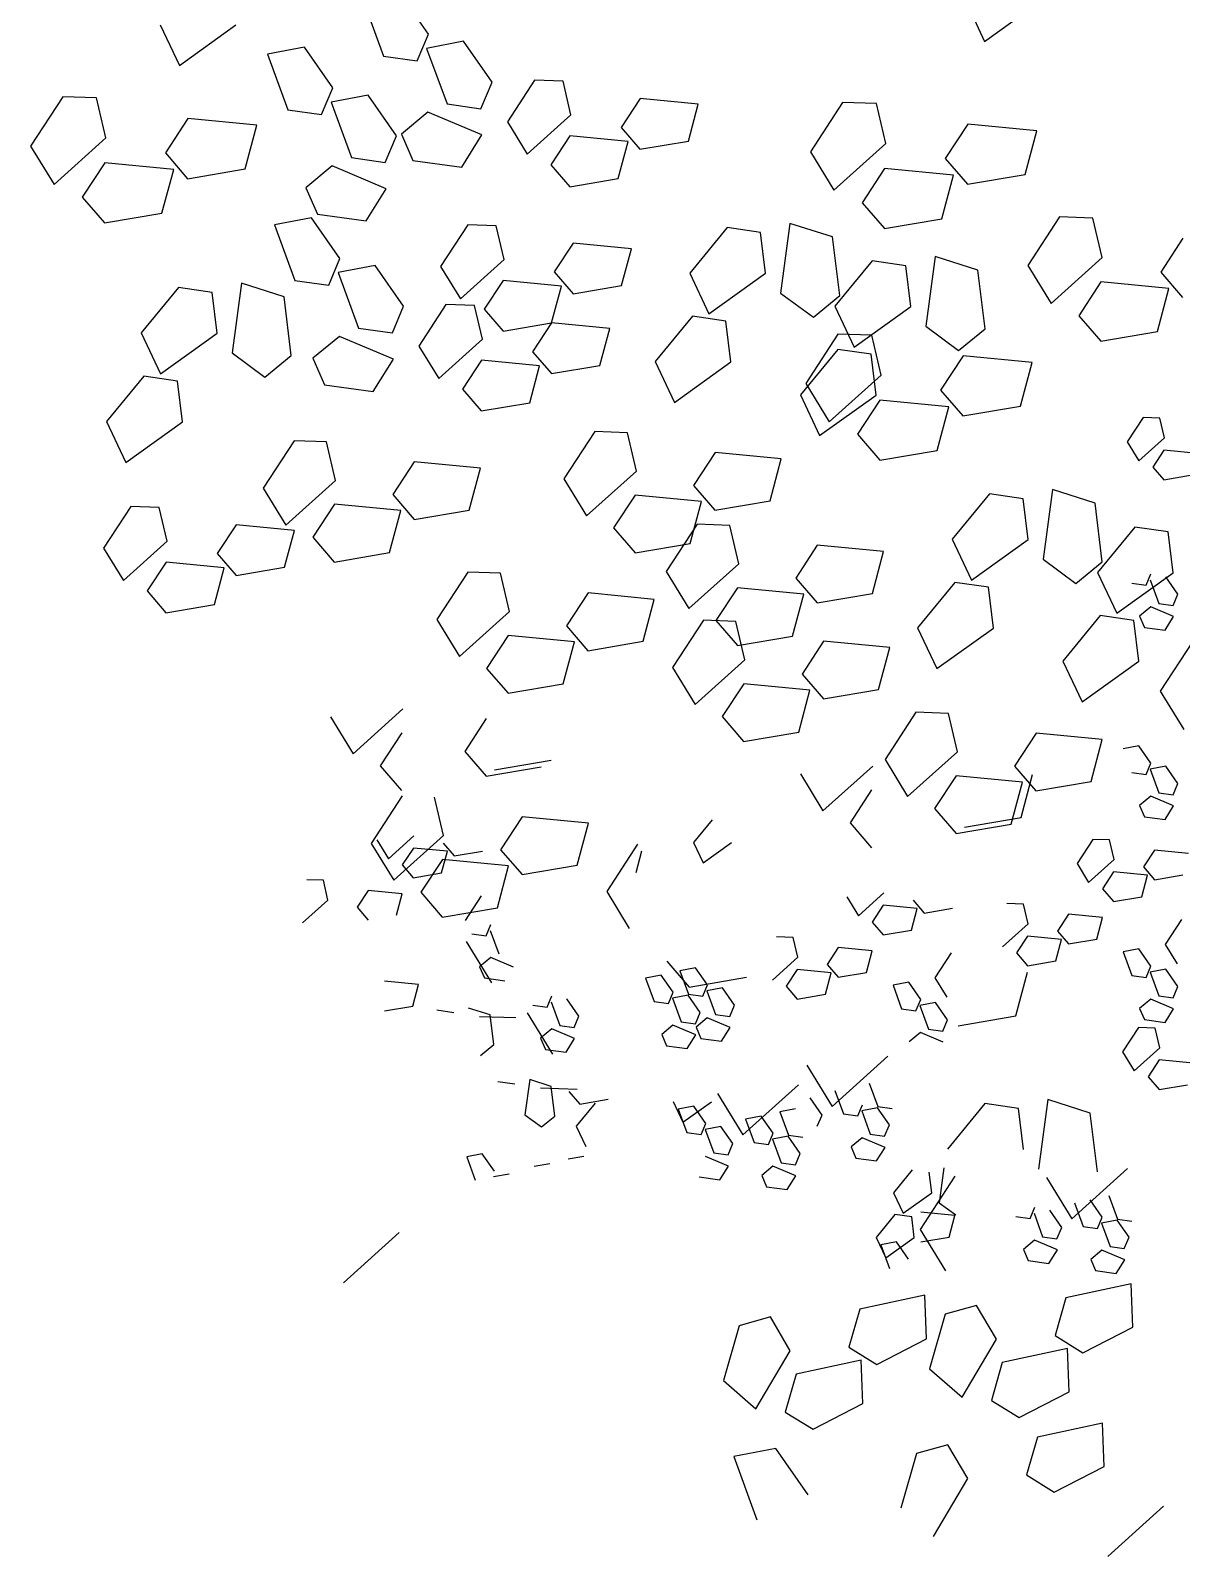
# Model space of a CAD drawing. Extents: x 1227.51 to 1229.53, y 652.79 to 654.62.
# Drawn here: x 1227.505 to 1228.194, y 652.827 to 653.74 of the extents above; entities that cross this region are included whole.
import ezdxf

# ---------------------------------------------------------------- set-up
doc = ezdxf.new("R2010")
doc.units = 0
doc.header["$LTSCALE"] = 0.05
doc.header["$MEASUREMENT"] = 0
doc.layers.get('0').update_dxf_attribs({"linetype": 'CONTINUOUS'})

msp = doc.modelspace()

# ---------------------------------------------------------------- linework, layer by layer
for p, q in [((1227.74313, 653.73811), (1227.72613, 653.76246)), ((1227.70399, 653.75826), (1227.71616, 653.72499)), ((1228.06443, 653.75826), (1228.07592, 653.73381)), ((1228.07592, 653.73381), (1228.10979, 653.75809)), ((1227.5826, 653.74382), (1227.5941, 653.71937)), ((1227.5941, 653.71937), (1227.62796, 653.74365)), ((1227.73642, 653.72215), (1227.74313, 653.73811)), ((1227.76421, 653.73387), (1227.74207, 653.72966)), ((1227.78121, 653.70951), (1227.76421, 653.73387)), ((1227.66892, 653.73033), (1227.64679, 653.72612)), ((1227.64679, 653.72612), (1227.65895, 653.69285)), ((1227.68592, 653.70597), (1227.66892, 653.73033)), ((1227.71616, 653.72499), (1227.73642, 653.72215)), ((1227.74207, 653.72966), (1227.75424, 653.69639)), ((1227.67921, 653.69002), (1227.68592, 653.70597)), ((1227.7745, 653.69356), (1227.78121, 653.70951)), ((1227.80658, 653.71056), (1227.79035, 653.68567)), ((1227.82367, 653.70998), (1227.80658, 653.71056)), ((1227.82839, 653.68979), (1227.82367, 653.70998)), ((1227.52429, 653.70066), (1227.50505, 653.67115)), ((1227.54456, 653.69997), (1227.52429, 653.70066)), ((1227.55015, 653.67603), (1227.54456, 653.69997)), ((1227.707, 653.70173), (1227.68487, 653.69752)), ((1227.68487, 653.69752), (1227.69703, 653.66426)), ((1227.724, 653.67738), (1227.707, 653.70173)), ((1227.75424, 653.69639), (1227.7745, 653.69356)), ((1227.86972, 653.69959), (1227.85839, 653.68231)), ((1227.90453, 653.69623), (1227.86972, 653.69959)), ((1227.89864, 653.67418), (1227.90453, 653.69623)), ((1227.99093, 653.69731), (1227.97169, 653.6678)), ((1228.0112, 653.69662), (1227.99093, 653.69731)), ((1228.01679, 653.67268), (1228.0112, 653.69662)), ((1227.59915, 653.68765), (1227.58572, 653.66717)), ((1227.64043, 653.68367), (1227.59915, 653.68765)), ((1227.65895, 653.69285), (1227.67921, 653.69002)), ((1227.74283, 653.6915), (1227.72696, 653.6784)), ((1227.7751, 653.67782), (1227.74283, 653.6915)), ((1227.79035, 653.68567), (1227.80222, 653.66626)), ((1227.80222, 653.66626), (1227.82839, 653.68979)), ((1227.63344, 653.65753), (1227.64043, 653.68367)), ((1227.71729, 653.66142), (1227.724, 653.67738)), ((1227.72696, 653.6784), (1227.73388, 653.66254)), ((1227.76303, 653.65853), (1227.7751, 653.67782)), ((1227.82777, 653.67724), (1227.81644, 653.65996)), ((1227.86259, 653.67388), (1227.82777, 653.67724)), ((1227.85839, 653.68231), (1227.86963, 653.66924)), ((1228.06579, 653.6843), (1228.05236, 653.66381)), ((1228.10707, 653.68032), (1228.06579, 653.6843)), ((1228.10008, 653.65417), (1228.10707, 653.68032)), ((1227.50505, 653.67115), (1227.51912, 653.64813)), ((1227.51912, 653.64813), (1227.55015, 653.67603)), ((1227.8567, 653.65183), (1227.86259, 653.67388)), ((1227.86963, 653.66924), (1227.89864, 653.67418)), ((1227.97169, 653.6678), (1227.98576, 653.64478)), ((1227.98576, 653.64478), (1228.01679, 653.67268)), ((1227.54942, 653.66115), (1227.53599, 653.64067)), ((1227.5907, 653.65717), (1227.54942, 653.66115)), ((1227.58572, 653.66717), (1227.59905, 653.65167)), ((1227.68562, 653.65936), (1227.66975, 653.64627)), ((1227.71789, 653.64569), (1227.68562, 653.65936)), ((1227.69703, 653.66426), (1227.71729, 653.66142)), ((1227.73388, 653.66254), (1227.76303, 653.65853)), ((1227.81644, 653.65996), (1227.82769, 653.64689)), ((1228.05236, 653.66381), (1228.06569, 653.64831)), ((1227.58371, 653.63103), (1227.5907, 653.65717)), ((1227.59905, 653.65167), (1227.63344, 653.65753)), ((1227.82769, 653.64689), (1227.8567, 653.65183)), ((1228.01606, 653.65779), (1228.00263, 653.63731)), ((1228.05734, 653.65382), (1228.01606, 653.65779)), ((1228.05035, 653.62767), (1228.05734, 653.65382)), ((1228.06569, 653.64831), (1228.10008, 653.65417)), ((1227.53599, 653.64067), (1227.54932, 653.62517)), ((1227.66975, 653.64627), (1227.67667, 653.6304)), ((1227.70582, 653.6264), (1227.71789, 653.64569)), ((1227.54932, 653.62517), (1227.58371, 653.63103)), ((1228.00263, 653.63731), (1228.01595, 653.62181)), ((1227.67318, 653.62825), (1227.65104, 653.62405)), ((1227.65104, 653.62405), (1227.66321, 653.59078)), ((1227.69018, 653.6039), (1227.67318, 653.62825)), ((1227.67667, 653.6304), (1227.70582, 653.6264)), ((1227.76665, 653.62411), (1227.75042, 653.59922)), ((1227.78374, 653.62353), (1227.76665, 653.62411)), ((1227.78846, 653.60334), (1227.78374, 653.62353)), ((1227.9218, 653.6224), (1227.89947, 653.59521)), ((1227.94186, 653.61946), (1227.9218, 653.6224)), ((1227.95945, 653.62495), (1227.95384, 653.58326)), ((1227.98491, 653.61679), (1227.95945, 653.62495)), ((1228.01595, 653.62181), (1228.05035, 653.62767)), ((1228.12074, 653.62879), (1228.10178, 653.59972)), ((1228.1407, 653.62811), (1228.12074, 653.62879)), ((1228.14621, 653.60453), (1228.1407, 653.62811)), ((1227.82978, 653.61314), (1227.81846, 653.59586)), ((1227.8646, 653.60978), (1227.82978, 653.61314)), ((1227.94484, 653.59504), (1227.94186, 653.61946)), ((1227.98927, 653.58168), (1227.98491, 653.61679)), ((1228.19448, 653.61598), (1228.18125, 653.5958)), ((1227.68347, 653.58794), (1227.69018, 653.6039)), ((1227.76229, 653.57981), (1227.78846, 653.60334)), ((1227.85871, 653.58773), (1227.8646, 653.60978)), ((1228.04636, 653.60507), (1228.04075, 653.56339)), ((1228.07182, 653.59692), (1228.04636, 653.60507)), ((1228.11564, 653.57705), (1228.14621, 653.60453)), ((1227.71126, 653.59966), (1227.68912, 653.59545)), ((1227.68912, 653.59545), (1227.70129, 653.56218)), ((1227.72826, 653.5753), (1227.71126, 653.59966)), ((1227.75042, 653.59922), (1227.76229, 653.57981)), ((1227.81846, 653.59586), (1227.8297, 653.58279)), ((1227.89947, 653.59521), (1227.91097, 653.57076)), ((1227.91097, 653.57076), (1227.94484, 653.59504)), ((1228.0087, 653.60253), (1227.98638, 653.57534)), ((1228.02877, 653.59958), (1228.0087, 653.60253)), ((1228.03174, 653.57517), (1228.02877, 653.59958)), ((1228.07618, 653.56181), (1228.07182, 653.59692)), ((1228.10178, 653.59972), (1228.11564, 653.57705)), ((1228.18125, 653.5958), (1228.19438, 653.58053)), ((1227.59361, 653.58653), (1227.57129, 653.55934)), ((1227.61368, 653.58358), (1227.59361, 653.58653)), ((1227.63127, 653.58907), (1227.62566, 653.54739)), ((1227.65673, 653.58092), (1227.63127, 653.58907)), ((1227.66321, 653.59078), (1227.68347, 653.58794)), ((1227.78784, 653.59079), (1227.77651, 653.57351)), ((1227.82266, 653.58743), (1227.78784, 653.59079)), ((1227.81676, 653.56538), (1227.82266, 653.58743)), ((1227.8297, 653.58279), (1227.85871, 653.58773)), ((1228.14549, 653.58987), (1228.13226, 653.56969)), ((1228.18615, 653.58595), (1228.14549, 653.58987)), ((1228.17927, 653.5602), (1228.18615, 653.58595)), ((1227.61665, 653.55917), (1227.61368, 653.58358)), ((1227.66109, 653.54581), (1227.65673, 653.58092)), ((1227.75363, 653.57635), (1227.7374, 653.55146)), ((1227.77072, 653.57577), (1227.75363, 653.57635)), ((1227.95384, 653.58326), (1227.97346, 653.56881)), ((1227.97346, 653.56881), (1227.98927, 653.58168)), ((1227.72155, 653.55935), (1227.72826, 653.5753)), ((1227.77544, 653.55558), (1227.77072, 653.57577)), ((1227.77651, 653.57351), (1227.78775, 653.56044)), ((1227.9011, 653.56942), (1227.87878, 653.54223)), ((1227.92117, 653.56647), (1227.9011, 653.56942)), ((1227.98638, 653.57534), (1227.99788, 653.55089)), ((1227.99788, 653.55089), (1228.03174, 653.57517)), ((1228.13226, 653.56969), (1228.14539, 653.55443)), ((1227.57129, 653.55934), (1227.58279, 653.53489)), ((1227.58279, 653.53489), (1227.61665, 653.55917)), ((1227.70129, 653.56218), (1227.72155, 653.55935)), ((1227.78775, 653.56044), (1227.81676, 653.56538)), ((1227.81676, 653.56538), (1227.80544, 653.5481)), ((1227.85158, 653.56203), (1227.81676, 653.56538)), ((1227.84569, 653.53997), (1227.85158, 653.56203)), ((1227.92414, 653.54206), (1227.92117, 653.56647)), ((1227.98817, 653.5587), (1227.96892, 653.5292)), ((1228.00843, 653.55802), (1227.98817, 653.5587)), ((1228.01403, 653.53408), (1228.00843, 653.55802)), ((1228.04075, 653.56339), (1228.06037, 653.54894)), ((1228.06037, 653.54894), (1228.07618, 653.56181)), ((1228.14539, 653.55443), (1228.17927, 653.5602)), ((1227.68987, 653.55729), (1227.67401, 653.54419)), ((1227.72214, 653.54361), (1227.68987, 653.55729)), ((1227.7374, 653.55146), (1227.74927, 653.53205)), ((1227.74927, 653.53205), (1227.77544, 653.55558)), ((1227.98801, 653.54954), (1227.96568, 653.52236)), ((1228.00807, 653.5466), (1227.98801, 653.54954)), ((1227.62566, 653.54739), (1227.64528, 653.53294)), ((1227.64528, 653.53294), (1227.66109, 653.54581)), ((1227.67401, 653.54419), (1227.68092, 653.52833)), ((1227.71007, 653.52432), (1227.72214, 653.54361)), ((1227.77482, 653.54303), (1227.76349, 653.52575)), ((1227.80964, 653.53967), (1227.77482, 653.54303)), ((1227.80375, 653.51762), (1227.80964, 653.53967)), ((1227.80544, 653.5481), (1227.81668, 653.53503)), ((1227.81668, 653.53503), (1227.84569, 653.53997)), ((1227.87878, 653.54223), (1227.89028, 653.51778)), ((1227.89028, 653.51778), (1227.92414, 653.54206)), ((1228.01105, 653.52219), (1228.00807, 653.5466)), ((1228.06302, 653.54569), (1228.04959, 653.52521)), ((1228.1043, 653.54172), (1228.06302, 653.54569)), ((1228.09732, 653.51557), (1228.1043, 653.54172)), ((1227.57292, 653.53354), (1227.55059, 653.50636)), ((1227.59298, 653.5306), (1227.57292, 653.53354)), ((1227.59596, 653.50619), (1227.59298, 653.5306)), ((1227.98299, 653.50618), (1228.01403, 653.53408)), ((1227.68092, 653.52833), (1227.71007, 653.52432)), ((1227.76349, 653.52575), (1227.77473, 653.51268)), ((1227.96568, 653.52236), (1227.97718, 653.49791)), ((1227.96892, 653.5292), (1227.98299, 653.50618)), ((1227.97718, 653.49791), (1228.01105, 653.52219)), ((1228.04959, 653.52521), (1228.06292, 653.50971)), ((1227.77473, 653.51268), (1227.80375, 653.51762)), ((1228.01329, 653.51919), (1227.99986, 653.49871)), ((1228.05457, 653.51521), (1228.01329, 653.51919)), ((1228.04759, 653.48907), (1228.05457, 653.51521)), ((1228.06292, 653.50971), (1228.09732, 653.51557)), ((1227.55059, 653.50636), (1227.56209, 653.48191)), ((1227.56209, 653.48191), (1227.59596, 653.50619)), ((1228.17077, 653.50869), (1228.16129, 653.49416)), ((1228.18075, 653.50835), (1228.17077, 653.50869)), ((1228.18351, 653.49656), (1228.18075, 653.50835)), ((1227.66276, 653.49482), (1227.64427, 653.46648)), ((1227.68222, 653.49416), (1227.66276, 653.49482)), ((1227.68759, 653.47117), (1227.68222, 653.49416)), ((1227.84272, 653.50033), (1227.82424, 653.47199)), ((1227.86218, 653.49967), (1227.84272, 653.50033)), ((1227.86756, 653.47668), (1227.86218, 653.49967)), ((1227.99986, 653.49871), (1228.01319, 653.48321)), ((1228.16129, 653.49416), (1228.16823, 653.48282)), ((1228.16823, 653.48282), (1228.18351, 653.49656)), ((1227.91461, 653.48784), (1227.90171, 653.46817)), ((1227.95426, 653.48402), (1227.91461, 653.48784)), ((1228.01319, 653.48321), (1228.04759, 653.48907)), ((1228.18315, 653.48923), (1228.17653, 653.47914)), ((1228.20348, 653.48727), (1228.18315, 653.48923)), ((1227.73465, 653.48232), (1227.72175, 653.46265)), ((1227.77429, 653.4785), (1227.73465, 653.48232)), ((1227.76758, 653.45339), (1227.77429, 653.4785)), ((1227.83775, 653.44989), (1227.86756, 653.47668)), ((1227.94755, 653.45891), (1227.95426, 653.48402)), ((1228.17653, 653.47914), (1228.1831, 653.47151)), ((1227.64427, 653.46648), (1227.65779, 653.44437)), ((1227.65779, 653.44437), (1227.68759, 653.47117)), ((1227.82424, 653.47199), (1227.83775, 653.44989)), ((1227.90171, 653.46817), (1227.91451, 653.45328)), ((1228.1831, 653.47151), (1228.20004, 653.47439)), ((1227.72175, 653.46265), (1227.73455, 653.44777)), ((1227.86685, 653.46239), (1227.85395, 653.44271)), ((1227.90649, 653.45857), (1227.86685, 653.46239)), ((1227.89979, 653.43346), (1227.90649, 653.45857)), ((1227.91451, 653.45328), (1227.94755, 653.45891)), ((1228.07885, 653.4631), (1228.05653, 653.43592)), ((1228.09892, 653.46016), (1228.07885, 653.4631)), ((1228.10189, 653.43575), (1228.09892, 653.46016)), ((1228.1165, 653.46565), (1228.11089, 653.42397)), ((1228.14197, 653.4575), (1228.1165, 653.46565)), ((1228.14632, 653.42239), (1228.14197, 653.4575)), ((1227.56499, 653.45556), (1227.54876, 653.43068)), ((1227.58208, 653.45498), (1227.56499, 653.45556)), ((1227.5868, 653.43479), (1227.58208, 653.45498)), ((1227.68689, 653.45687), (1227.67399, 653.4372)), ((1227.72653, 653.45305), (1227.68689, 653.45687)), ((1227.71982, 653.42794), (1227.72653, 653.45305)), ((1227.73455, 653.44777), (1227.76758, 653.45339)), ((1227.62812, 653.44459), (1227.6168, 653.42732)), ((1227.66294, 653.44124), (1227.62812, 653.44459)), ((1227.65705, 653.41919), (1227.66294, 653.44124)), ((1227.85395, 653.44271), (1227.86675, 653.42783)), ((1227.90392, 653.44489), (1227.88544, 653.41655)), ((1227.92338, 653.44423), (1227.90392, 653.44489)), ((1227.92876, 653.42124), (1227.92338, 653.44423)), ((1228.16576, 653.44323), (1228.14343, 653.41605)), ((1228.18582, 653.44029), (1228.16576, 653.44323)), ((1228.18879, 653.41587), (1228.18582, 653.44029)), ((1227.54876, 653.43068), (1227.56063, 653.41126)), ((1227.56063, 653.41126), (1227.5868, 653.43479)), ((1227.67399, 653.4372), (1227.68679, 653.42231)), ((1227.86675, 653.42783), (1227.89979, 653.43346)), ((1227.97581, 653.43239), (1227.96292, 653.41272)), ((1228.01546, 653.42857), (1227.97581, 653.43239)), ((1228.05653, 653.43592), (1228.06802, 653.41147)), ((1228.06802, 653.41147), (1228.10189, 653.43575)), ((1227.58618, 653.42224), (1227.57485, 653.40496)), ((1227.621, 653.41888), (1227.58618, 653.42224)), ((1227.6168, 653.42732), (1227.62804, 653.41424)), ((1227.68679, 653.42231), (1227.71982, 653.42794)), ((1227.89896, 653.39444), (1227.92876, 653.42124)), ((1228.00875, 653.40346), (1228.01546, 653.42857)), ((1228.11089, 653.42397), (1228.13051, 653.40951)), ((1228.13051, 653.40951), (1228.14632, 653.42239)), ((1227.6151, 653.39683), (1227.621, 653.41888)), ((1227.62804, 653.41424), (1227.65705, 653.41919)), ((1227.76672, 653.41629), (1227.74824, 653.38795)), ((1227.78618, 653.41562), (1227.76672, 653.41629)), ((1227.79156, 653.39263), (1227.78618, 653.41562)), ((1227.88544, 653.41655), (1227.89896, 653.39444)), ((1227.96292, 653.41272), (1227.97572, 653.39784)), ((1228.14343, 653.41605), (1228.15493, 653.3916)), ((1228.15493, 653.3916), (1228.18879, 653.41587)), ((1228.17261, 653.40842), (1228.17545, 653.41517)), ((1228.175, 653.41159), (1228.18015, 653.39751)), ((1228.19157, 653.40306), (1228.18437, 653.41337)), ((1227.57485, 653.40496), (1227.58609, 653.39189)), ((1227.83861, 653.40379), (1227.82571, 653.38412)), ((1227.87826, 653.39997), (1227.83861, 653.40379)), ((1227.92805, 653.40694), (1227.91515, 653.38727)), ((1227.9677, 653.40312), (1227.92805, 653.40694)), ((1227.96099, 653.37801), (1227.9677, 653.40312)), ((1227.97572, 653.39784), (1228.00875, 653.40346)), ((1228.05816, 653.41012), (1228.03583, 653.38293)), ((1228.07822, 653.40718), (1228.05816, 653.41012)), ((1228.08119, 653.38276), (1228.07822, 653.40718)), ((1228.16403, 653.40962), (1228.17261, 653.40842)), ((1228.18873, 653.39631), (1228.19157, 653.40306)), ((1227.58609, 653.39189), (1227.6151, 653.39683)), ((1227.87155, 653.37486), (1227.87826, 653.39997)), ((1228.17532, 653.39544), (1228.1686, 653.3899)), ((1228.18898, 653.38965), (1228.17532, 653.39544)), ((1228.18015, 653.39751), (1228.18873, 653.39631)), ((1227.74824, 653.38795), (1227.76175, 653.36584)), ((1227.76175, 653.36584), (1227.79156, 653.39263)), ((1227.90766, 653.38745), (1227.88918, 653.35911)), ((1227.92712, 653.38679), (1227.90766, 653.38745)), ((1227.91515, 653.38727), (1227.92796, 653.37238)), ((1227.9325, 653.3638), (1227.92712, 653.38679)), ((1228.14506, 653.39025), (1228.12274, 653.36306)), ((1228.16513, 653.38731), (1228.14506, 653.39025)), ((1228.1681, 653.36289), (1228.16513, 653.38731)), ((1228.1686, 653.3899), (1228.17153, 653.38318)), ((1228.18387, 653.38149), (1228.18898, 653.38965)), ((1227.79085, 653.37834), (1227.77795, 653.35867)), ((1227.83049, 653.37452), (1227.79085, 653.37834)), ((1227.82571, 653.38412), (1227.83851, 653.36923)), ((1227.92796, 653.37238), (1227.96099, 653.37801)), ((1228.03583, 653.38293), (1228.04733, 653.35849)), ((1228.04733, 653.35849), (1228.08119, 653.38276)), ((1228.17153, 653.38318), (1228.18387, 653.38149)), ((1227.82379, 653.34941), (1227.83049, 653.37452)), ((1227.83851, 653.36923), (1227.87155, 653.37486)), ((1227.97955, 653.37495), (1227.96665, 653.35528)), ((1228.0192, 653.37113), (1227.97955, 653.37495)), ((1228.01249, 653.34602), (1228.0192, 653.37113)), ((1228.20027, 653.3746), (1228.18102, 653.3451)), ((1227.77795, 653.35867), (1227.79075, 653.34378)), ((1227.88918, 653.35911), (1227.90269, 653.337)), ((1227.90269, 653.337), (1227.9325, 653.3638)), ((1228.12274, 653.36306), (1228.13423, 653.33862)), ((1228.13423, 653.33862), (1228.1681, 653.36289)), ((1227.79075, 653.34378), (1227.82379, 653.34941)), ((1227.93179, 653.3495), (1227.91889, 653.32983)), ((1227.97143, 653.34568), (1227.93179, 653.3495)), ((1227.96665, 653.35528), (1227.97945, 653.3404)), ((1227.96473, 653.32057), (1227.97143, 653.34568)), ((1227.97945, 653.3404), (1228.01249, 653.34602)), ((1228.18102, 653.3451), (1228.1951, 653.32208)), ((1227.68452, 653.32972), (1227.69804, 653.30761)), ((1227.69804, 653.30761), (1227.72784, 653.33441)), ((1227.91889, 653.32983), (1227.93169, 653.31495)), ((1228.03479, 653.3324), (1228.01631, 653.30406)), ((1228.05425, 653.33174), (1228.03479, 653.3324)), ((1228.05963, 653.30875), (1228.05425, 653.33174)), ((1227.77775, 653.32866), (1227.76485, 653.30899)), ((1227.93169, 653.31495), (1227.96473, 653.32057)), ((1227.72714, 653.32011), (1227.71424, 653.30044)), ((1228.10668, 653.31991), (1228.09378, 653.30024)), ((1228.14633, 653.31609), (1228.10668, 653.31991)), ((1228.13962, 653.29098), (1228.14633, 653.31609)), ((1228.16825, 653.31222), (1228.15888, 653.31044)), ((1228.17545, 653.30191), (1228.16825, 653.31222)), ((1227.76485, 653.30899), (1227.77765, 653.29411)), ((1227.78267, 653.29787), (1227.81656, 653.30364)), ((1228.01631, 653.30406), (1228.02982, 653.28196)), ((1228.02982, 653.28196), (1228.05963, 653.30875)), ((1227.71424, 653.30044), (1227.72704, 653.28556)), ((1227.77765, 653.29411), (1227.81068, 653.29973)), ((1227.9657, 653.29551), (1227.97921, 653.2734)), ((1227.97921, 653.2734), (1228.00901, 653.3002)), ((1228.05892, 653.29446), (1228.04602, 653.27479)), ((1228.09856, 653.29064), (1228.05892, 653.29446)), ((1228.09378, 653.30024), (1228.10658, 653.28535)), ((1228.09773, 653.26944), (1228.10461, 653.29519)), ((1228.16403, 653.29636), (1228.17261, 653.29516)), ((1228.17261, 653.29516), (1228.17545, 653.30191)), ((1228.18437, 653.30012), (1228.175, 653.29833)), ((1228.175, 653.29833), (1228.18015, 653.28425)), ((1228.19157, 653.28981), (1228.18437, 653.30012)), ((1228.00831, 653.28591), (1227.99541, 653.26623)), ((1228.09186, 653.26553), (1228.09856, 653.29064)), ((1228.10658, 653.28535), (1228.13962, 653.29098)), ((1228.18015, 653.28425), (1228.18873, 653.28305)), ((1228.18873, 653.28305), (1228.19157, 653.28981)), ((1227.72736, 653.28231), (1227.70887, 653.25397)), ((1227.75219, 653.25866), (1227.74682, 653.28165)), ((1228.04602, 653.27479), (1228.05882, 653.2599)), ((1228.17532, 653.28218), (1228.1686, 653.27664)), ((1228.1686, 653.27664), (1228.17153, 653.26993)), ((1228.18898, 653.27639), (1228.17532, 653.28218)), ((1228.18387, 653.26823), (1228.18898, 653.27639)), ((1227.79925, 653.26981), (1227.78635, 653.25014)), ((1227.83889, 653.26599), (1227.79925, 653.26981)), ((1227.83218, 653.24088), (1227.83889, 653.26599)), ((1227.91287, 653.26812), (1227.90171, 653.25453)), ((1227.99541, 653.26623), (1228.00821, 653.25135)), ((1228.05882, 653.2599), (1228.09186, 653.26553)), ((1228.06385, 653.26367), (1228.09773, 653.26944)), ((1228.17153, 653.26993), (1228.18387, 653.26823)), ((1227.71919, 653.24474), (1227.73447, 653.25848)), ((1227.72239, 653.23186), (1227.75219, 653.25866)), ((1228.14068, 653.25636), (1228.1312, 653.24183)), ((1228.15066, 653.25602), (1228.14068, 653.25636)), ((1227.70887, 653.25397), (1227.72239, 653.23186)), ((1227.71226, 653.25608), (1227.71919, 653.24474)), ((1227.73411, 653.25115), (1227.7275, 653.24106)), ((1227.75444, 653.24919), (1227.73411, 653.25115)), ((1227.751, 653.23631), (1227.75444, 653.24919)), ((1227.75199, 653.25412), (1227.75856, 653.24648)), ((1227.75856, 653.24648), (1227.7755, 653.24937)), ((1227.78635, 653.25014), (1227.79915, 653.23526)), ((1227.8683, 653.25347), (1227.84981, 653.22513)), ((1227.86745, 653.23661), (1227.87089, 653.24949)), ((1227.90171, 653.25453), (1227.90746, 653.2423)), ((1227.90746, 653.2423), (1227.92439, 653.25444)), ((1228.15342, 653.24423), (1228.15066, 653.25602)), ((1228.17755, 653.24995), (1228.17094, 653.23986)), ((1228.19788, 653.24799), (1228.17755, 653.24995)), ((1227.7275, 653.24106), (1227.73406, 653.23343)), ((1227.75149, 653.24436), (1227.73859, 653.22469)), ((1227.79113, 653.24054), (1227.75149, 653.24436)), ((1227.78442, 653.21543), (1227.79113, 653.24054)), ((1227.79915, 653.23526), (1227.83218, 653.24088)), ((1228.1312, 653.24183), (1228.13814, 653.23049)), ((1228.13814, 653.23049), (1228.15342, 653.24423)), ((1228.17094, 653.23986), (1228.1775, 653.23223)), ((1227.68027, 653.23184), (1227.67029, 653.23218)), ((1227.68302, 653.22005), (1227.68027, 653.23184)), ((1227.73406, 653.23343), (1227.751, 653.23631)), ((1228.15306, 653.2369), (1228.14644, 653.22681)), ((1228.17339, 653.23494), (1228.15306, 653.2369)), ((1228.16995, 653.22206), (1228.17339, 653.23494)), ((1228.1775, 653.23223), (1228.19444, 653.23512)), ((1227.66774, 653.20631), (1227.68302, 653.22005)), ((1227.70716, 653.22578), (1227.70054, 653.21569)), ((1227.72749, 653.22382), (1227.70716, 653.22578)), ((1227.72405, 653.21094), (1227.72749, 653.22382)), ((1227.73859, 653.22469), (1227.75139, 653.2098)), ((1227.77471, 653.22263), (1227.76501, 653.20776)), ((1227.84981, 653.22513), (1227.86333, 653.20302)), ((1227.99343, 653.22187), (1228.00036, 653.21053)), ((1228.00036, 653.21053), (1228.01565, 653.22428)), ((1228.03316, 653.21991), (1228.03973, 653.21228)), ((1228.14644, 653.22681), (1228.15301, 653.21918)), ((1228.15301, 653.21918), (1228.16995, 653.22206)), ((1227.70054, 653.21569), (1227.70711, 653.20805)), ((1227.75139, 653.2098), (1227.78442, 653.21543)), ((1228.01528, 653.21694), (1228.00867, 653.20686)), ((1228.03562, 653.21499), (1228.01528, 653.21694)), ((1228.03217, 653.20211), (1228.03562, 653.21499)), ((1228.03973, 653.21228), (1228.05667, 653.21516)), ((1228.09921, 653.21759), (1228.08923, 653.21793)), ((1228.10197, 653.2058), (1228.09921, 653.21759)), ((1228.1261, 653.21152), (1228.11949, 653.20143)), ((1228.14644, 653.20956), (1228.1261, 653.21152)), ((1227.77766, 653.19867), (1227.7805, 653.20542)), ((1227.78006, 653.20184), (1227.78521, 653.18776)), ((1228.00867, 653.20686), (1228.01523, 653.19922)), ((1228.01523, 653.19922), (1228.03217, 653.20211)), ((1228.08669, 653.19206), (1228.10197, 653.2058)), ((1228.14299, 653.19669), (1228.14644, 653.20956)), ((1228.19366, 653.20838), (1228.18396, 653.1935)), ((1227.76564, 653.19525), (1227.78078, 653.17048)), ((1227.76909, 653.19987), (1227.77766, 653.19867)), ((1227.96144, 653.19764), (1227.95146, 653.19798)), ((1227.9642, 653.18585), (1227.96144, 653.19764)), ((1228.10161, 653.19847), (1228.09499, 653.18838)), ((1228.12194, 653.19651), (1228.10161, 653.19847)), ((1228.1185, 653.18363), (1228.12194, 653.19651)), ((1228.11949, 653.20143), (1228.12605, 653.1938)), ((1228.12605, 653.1938), (1228.14299, 653.19669)), ((1228.18396, 653.1935), (1228.19105, 653.1819)), ((1227.78037, 653.18569), (1227.77366, 653.18015)), ((1227.79403, 653.1799), (1227.78037, 653.18569)), ((1227.8858, 653.18348), (1227.89913, 653.16798)), ((1227.94891, 653.1721), (1227.9642, 653.18585)), ((1227.98833, 653.19157), (1227.98171, 653.18148)), ((1228.00866, 653.18961), (1227.98833, 653.19157)), ((1228.00522, 653.17673), (1228.00866, 653.18961)), ((1228.05588, 653.18843), (1228.04618, 653.17355)), ((1228.09499, 653.18838), (1228.10156, 653.18075)), ((1228.10156, 653.18075), (1228.1185, 653.18363)), ((1228.16825, 653.19079), (1228.15888, 653.18901)), ((1228.15888, 653.18901), (1228.16403, 653.17493)), ((1228.17545, 653.18048), (1228.16825, 653.19079)), ((1227.77366, 653.18015), (1227.77659, 653.17344)), ((1227.88239, 653.17516), (1227.87302, 653.17338)), ((1227.88958, 653.16486), (1227.88239, 653.17516)), ((1227.90291, 653.17956), (1227.89354, 653.17778)), ((1227.89354, 653.17778), (1227.89869, 653.1637)), ((1227.91011, 653.16925), (1227.90291, 653.17956)), ((1227.96383, 653.17852), (1227.95722, 653.16843)), ((1227.98417, 653.17656), (1227.96383, 653.17852)), ((1227.98073, 653.16368), (1227.98417, 653.17656)), ((1227.98171, 653.18148), (1227.98828, 653.17385)), ((1227.98828, 653.17385), (1228.00522, 653.17673)), ((1228.0945, 653.1507), (1228.10149, 653.17684)), ((1228.16403, 653.17493), (1228.17261, 653.17373)), ((1228.17261, 653.17373), (1228.17545, 653.18048)), ((1228.18437, 653.17869), (1228.175, 653.1769)), ((1228.175, 653.1769), (1228.18015, 653.16282)), ((1228.19157, 653.16838), (1228.18437, 653.17869)), ((1227.73717, 653.1695), (1227.71684, 653.17146)), ((1227.73373, 653.15663), (1227.73717, 653.1695)), ((1227.77659, 653.17344), (1227.78893, 653.17174)), ((1227.87302, 653.17338), (1227.87817, 653.1593)), ((1227.89913, 653.16798), (1227.93353, 653.17384)), ((1227.90727, 653.1625), (1227.91011, 653.16925)), ((1227.91903, 653.16745), (1227.90966, 653.16567)), ((1227.90966, 653.16567), (1227.91481, 653.15159)), ((1227.92623, 653.15715), (1227.91903, 653.16745)), ((1227.95722, 653.16843), (1227.96378, 653.16079)), ((1228.03048, 653.17084), (1228.02111, 653.16905)), ((1228.02111, 653.16905), (1228.02626, 653.15497)), ((1228.03767, 653.16053), (1228.03048, 653.17084)), ((1228.04618, 653.17355), (1228.05328, 653.16194)), ((1228.18873, 653.16162), (1228.19157, 653.16838)), ((1227.71679, 653.15374), (1227.73373, 653.15663)), ((1227.80564, 653.15711), (1227.81421, 653.15591)), ((1227.81421, 653.15591), (1227.81706, 653.16266)), ((1227.81661, 653.15909), (1227.82176, 653.145)), ((1227.83317, 653.15056), (1227.82598, 653.16087)), ((1227.87817, 653.1593), (1227.88674, 653.1581)), ((1227.88674, 653.1581), (1227.88958, 653.16486)), ((1227.89851, 653.16306), (1227.88914, 653.16128)), ((1227.88914, 653.16128), (1227.89429, 653.1472)), ((1227.9057, 653.15275), (1227.89851, 653.16306)), ((1227.89869, 653.1637), (1227.90727, 653.1625)), ((1227.92339, 653.15039), (1227.92623, 653.15715)), ((1227.96378, 653.16079), (1227.98073, 653.16368)), ((1228.03483, 653.15377), (1228.03767, 653.16053)), ((1228.0466, 653.15873), (1228.03723, 653.15695)), ((1228.03723, 653.15695), (1228.04238, 653.14287)), ((1228.05379, 653.14842), (1228.0466, 653.15873)), ((1228.17532, 653.16075), (1228.1686, 653.15521)), ((1228.18898, 653.15496), (1228.17532, 653.16075)), ((1228.18015, 653.16282), (1228.18873, 653.16162)), ((1227.75831, 653.15262), (1227.74819, 653.1541)), ((1227.78002, 653.15128), (1227.76718, 653.15539)), ((1227.79551, 653.14948), (1227.77372, 653.15022)), ((1227.78221, 653.13358), (1227.78002, 653.15128)), ((1227.80219, 653.15249), (1227.81733, 653.12773)), ((1227.83033, 653.1438), (1227.83317, 653.15056)), ((1227.89429, 653.1472), (1227.90286, 653.146)), ((1227.90286, 653.146), (1227.9057, 653.15275)), ((1227.90998, 653.14952), (1227.90326, 653.14398)), ((1227.92364, 653.14373), (1227.90998, 653.14952)), ((1227.91481, 653.15159), (1227.92339, 653.15039)), ((1228.02626, 653.15497), (1228.03483, 653.15377)), ((1228.05095, 653.14167), (1228.05379, 653.14842)), ((1228.06011, 653.14484), (1228.0945, 653.1507)), ((1228.1686, 653.15521), (1228.17153, 653.14849)), ((1228.17153, 653.14849), (1228.18387, 653.1468)), ((1228.18387, 653.1468), (1228.18898, 653.15496)), ((1227.81693, 653.14293), (1227.81021, 653.13739)), ((1227.83059, 653.13714), (1227.81693, 653.14293)), ((1227.82176, 653.145), (1227.83033, 653.1438)), ((1227.88946, 653.14513), (1227.88274, 653.13959)), ((1227.88274, 653.13959), (1227.88567, 653.13287)), ((1227.90312, 653.13934), (1227.88946, 653.14513)), ((1227.89801, 653.13117), (1227.90312, 653.13934)), ((1227.90326, 653.14398), (1227.90619, 653.13726)), ((1227.91853, 653.13557), (1227.92364, 653.14373)), ((1228.03755, 653.1408), (1228.03083, 653.13526)), ((1228.05121, 653.13501), (1228.03755, 653.1408)), ((1228.04238, 653.14287), (1228.05095, 653.14167)), ((1228.16796, 653.14382), (1228.15848, 653.12928)), ((1228.17794, 653.14348), (1228.16796, 653.14382)), ((1228.1807, 653.13169), (1228.17794, 653.14348)), ((1227.77424, 653.12709), (1227.78221, 653.13358)), ((1227.81021, 653.13739), (1227.81314, 653.13068)), ((1227.81314, 653.13068), (1227.82548, 653.12898)), ((1227.82548, 653.12898), (1227.83059, 653.13714)), ((1227.88567, 653.13287), (1227.89801, 653.13117)), ((1227.90619, 653.13726), (1227.91853, 653.13557)), ((1228.15848, 653.12928), (1228.16541, 653.11794)), ((1228.16541, 653.11794), (1228.1807, 653.13169)), ((1227.96952, 653.12133), (1227.98466, 653.09657)), ((1227.98466, 653.09657), (1228.01804, 653.12658)), ((1228.18034, 653.12435), (1228.17372, 653.11427)), ((1228.20067, 653.12239), (1228.18034, 653.12435)), ((1227.79486, 653.10986), (1227.78475, 653.11134)), ((1227.80373, 653.11263), (1227.8009, 653.09161)), ((1227.81657, 653.10852), (1227.80373, 653.11263)), ((1228.00678, 653.11051), (1228.01193, 653.09643)), ((1228.17372, 653.11427), (1228.18029, 653.10663)), ((1227.83207, 653.10672), (1227.81027, 653.10746)), ((1227.81876, 653.09082), (1227.81657, 653.10852)), ((1227.82709, 653.10556), (1227.83365, 653.09793)), ((1227.9161, 653.10423), (1227.93123, 653.07947)), ((1227.93123, 653.07947), (1227.96461, 653.10948)), ((1227.97865, 653.09141), (1227.97145, 653.10172)), ((1227.98626, 653.10611), (1227.99141, 653.09203)), ((1228.18029, 653.10663), (1228.19723, 653.10952)), ((1227.84283, 653.09852), (1227.83157, 653.08482)), ((1227.83365, 653.09793), (1227.85059, 653.10081)), ((1227.88959, 653.09943), (1227.89538, 653.08711)), ((1227.90191, 653.09672), (1227.89254, 653.09494)), ((1227.89254, 653.09494), (1227.89769, 653.08086)), ((1227.89538, 653.08711), (1227.91246, 653.09935)), ((1227.9091, 653.08641), (1227.90191, 653.09672)), ((1227.96273, 653.09519), (1227.95336, 653.0934)), ((1227.95336, 653.0934), (1227.95851, 653.07932)), ((1227.99141, 653.09203), (1227.99998, 653.09083)), ((1227.99998, 653.09083), (1228.00282, 653.09759)), ((1228.01174, 653.09579), (1228.00238, 653.09401)), ((1228.00238, 653.09401), (1228.00752, 653.07993)), ((1228.01894, 653.08548), (1228.01174, 653.09579)), ((1228.01193, 653.09643), (1228.02051, 653.09523)), ((1228.07604, 653.09823), (1228.05371, 653.07104)), ((1228.0961, 653.09529), (1228.07604, 653.09823)), ((1228.09908, 653.07087), (1228.0961, 653.09529)), ((1228.11369, 653.10078), (1228.10808, 653.05909)), ((1228.13915, 653.09262), (1228.11369, 653.10078)), ((1228.14351, 653.05751), (1228.13915, 653.09262)), ((1227.8009, 653.09161), (1227.81079, 653.08433)), ((1227.81079, 653.08433), (1227.81876, 653.09082)), ((1227.83157, 653.08482), (1227.83737, 653.07249)), ((1227.90626, 653.07966), (1227.9091, 653.08641)), ((1227.91803, 653.08462), (1227.90866, 653.08283)), ((1227.90866, 653.08283), (1227.91381, 653.06875)), ((1227.92522, 653.07431), (1227.91803, 653.08462)), ((1227.9422, 653.09079), (1227.93283, 653.08901)), ((1227.93283, 653.08901), (1227.93798, 653.07493)), ((1227.9494, 653.08048), (1227.9422, 653.09079)), ((1227.97581, 653.08466), (1227.97865, 653.09141)), ((1228.0161, 653.07873), (1228.01894, 653.08548)), ((1227.89769, 653.08086), (1227.90626, 653.07966)), ((1227.92238, 653.06755), (1227.92522, 653.07431)), ((1227.93798, 653.07493), (1227.94656, 653.07373)), ((1227.94656, 653.07373), (1227.9494, 653.08048)), ((1227.95832, 653.07869), (1227.94895, 653.07691)), ((1227.94895, 653.07691), (1227.9541, 653.06283)), ((1227.96552, 653.06838), (1227.95832, 653.07869)), ((1227.95851, 653.07932), (1227.96708, 653.07812)), ((1228.00269, 653.07786), (1227.99598, 653.07232)), ((1228.01635, 653.07207), (1228.00269, 653.07786)), ((1228.00752, 653.07993), (1228.0161, 653.07873)), ((1227.77538, 653.06821), (1227.76601, 653.06643)), ((1227.76601, 653.06643), (1227.77116, 653.05235)), ((1227.78258, 653.05791), (1227.77538, 653.06821)), ((1227.8362, 653.06668), (1227.82683, 653.0649)), ((1227.92264, 653.06089), (1227.90898, 653.06668)), ((1227.91381, 653.06875), (1227.92238, 653.06755)), ((1227.96268, 653.06163), (1227.96552, 653.06838)), ((1227.99598, 653.07232), (1227.99891, 653.0656)), ((1227.99891, 653.0656), (1228.01124, 653.06391)), ((1228.01124, 653.06391), (1228.01635, 653.07207)), ((1227.7915, 653.05611), (1227.78213, 653.05433)), ((1227.81568, 653.06229), (1227.80631, 653.06051)), ((1227.91753, 653.05273), (1227.92264, 653.06089)), ((1227.94927, 653.06075), (1227.94256, 653.05521)), ((1227.96293, 653.05497), (1227.94927, 653.06075)), ((1227.9541, 653.06283), (1227.96268, 653.06163)), ((1228.03263, 653.05863), (1228.02137, 653.04492)), ((1228.04424, 653.04483), (1228.04275, 653.05714)), ((1228.05161, 653.05991), (1228.04878, 653.0389)), ((1228.12807, 653.02931), (1228.16145, 653.05933)), ((1227.90519, 653.05443), (1227.91753, 653.05273)), ((1227.94256, 653.05521), (1227.94548, 653.0485)), ((1227.94548, 653.0485), (1227.95782, 653.0468)), ((1227.95782, 653.0468), (1227.96293, 653.05497)), ((1228.05816, 653.05474), (1228.03745, 653.023)), ((1228.11293, 653.05407), (1228.12807, 653.02931)), ((1228.02137, 653.04492), (1228.02717, 653.03259)), ((1228.02717, 653.03259), (1228.04424, 653.04483)), ((1228.04878, 653.0389), (1228.05868, 653.03161)), ((1228.12967, 653.03886), (1228.13482, 653.02478)), ((1228.14623, 653.03033), (1228.13904, 653.04064)), ((1228.15019, 653.04325), (1228.15534, 653.02917)), ((1228.0222, 653.03191), (1228.01094, 653.01821)), ((1228.03231, 653.03043), (1228.0222, 653.03191)), ((1228.03381, 653.01812), (1228.03231, 653.03043)), ((1228.05816, 653.03127), (1228.03783, 653.03323)), ((1228.05472, 653.01839), (1228.05816, 653.03127)), ((1228.09452, 653.0307), (1228.1031, 653.02951)), ((1228.1031, 653.02951), (1228.10594, 653.03626)), ((1228.10549, 653.03268), (1228.11064, 653.0186)), ((1228.12206, 653.02415), (1228.11486, 653.03446)), ((1228.14339, 653.02358), (1228.14623, 653.03033)), ((1228.15516, 653.02853), (1228.14579, 653.02675)), ((1228.16235, 653.01823), (1228.15516, 653.02853)), ((1228.15534, 653.02917), (1228.16392, 653.02797)), ((1227.69224, 652.9911), (1227.72562, 653.02111)), ((1228.03745, 653.023), (1228.05259, 652.99824)), ((1228.11922, 653.0174), (1228.12206, 653.02415)), ((1228.13482, 653.02478), (1228.14339, 653.02358)), ((1228.14579, 653.02675), (1228.15094, 653.01267)), ((1228.01094, 653.01821), (1228.01674, 653.00588)), ((1228.02326, 653.0155), (1228.0139, 653.01372)), ((1228.0139, 653.01372), (1228.01904, 652.99963)), ((1228.01674, 653.00588), (1228.03381, 653.01812)), ((1228.03046, 653.00519), (1228.02326, 653.0155)), ((1228.03778, 653.0155), (1228.05472, 653.01839)), ((1228.10581, 653.01653), (1228.09909, 653.01099)), ((1228.09909, 653.01099), (1228.10202, 653.00427)), ((1228.11947, 653.01074), (1228.10581, 653.01653)), ((1228.11064, 653.0186), (1228.11922, 653.0174)), ((1228.11436, 653.00258), (1228.11947, 653.01074)), ((1228.14611, 653.0106), (1228.13939, 653.00506)), ((1228.15976, 653.00481), (1228.14611, 653.0106)), ((1228.15094, 653.01267), (1228.15951, 653.01147)), ((1228.15951, 653.01147), (1228.16235, 653.01823)), ((1228.10202, 653.00427), (1228.11436, 653.00258)), ((1228.13939, 653.00506), (1228.14232, 652.99834)), ((1228.15466, 652.99665), (1228.15976, 653.00481)), ((1228.14232, 652.99834), (1228.15466, 652.99665)), ((1228.04022, 652.98353), (1228.00126, 652.97516)), ((1228.04121, 652.95754), (1228.04022, 652.98353)), ((1228.16355, 652.99048), (1228.12459, 652.98211)), ((1228.16454, 652.96448), (1228.16355, 652.99048)), ((1228.00126, 652.97516), (1227.99474, 652.95248)), ((1228.07107, 652.97751), (1228.05231, 652.97225)), ((1228.08297, 652.9572), (1228.07107, 652.97751)), ((1228.12459, 652.98211), (1228.11807, 652.95943)), ((1227.92898, 652.9653), (1227.91968, 652.93265)), ((1227.94774, 652.97057), (1227.92898, 652.9653)), ((1227.95964, 652.95026), (1227.94774, 652.97057)), ((1228.05231, 652.97225), (1228.04301, 652.9396)), ((1228.13467, 652.9491), (1228.16454, 652.96448)), ((1228.01134, 652.94215), (1228.04121, 652.95754)), ((1228.06242, 652.9226), (1228.08297, 652.9572)), ((1228.11807, 652.95943), (1228.13467, 652.9491)), ((1227.93909, 652.91565), (1227.95964, 652.95026)), ((1227.99474, 652.95248), (1228.01134, 652.94215)), ((1228.12547, 652.95171), (1228.08651, 652.94334)), ((1228.12646, 652.92572), (1228.12547, 652.95171)), ((1228.00214, 652.94477), (1227.96318, 652.9364)), ((1228.00313, 652.91877), (1228.00214, 652.94477)), ((1228.04301, 652.9396), (1228.06242, 652.9226)), ((1228.08651, 652.94334), (1228.07999, 652.92066)), ((1227.91968, 652.93265), (1227.93909, 652.91565)), ((1227.96318, 652.9364), (1227.95666, 652.91371)), ((1227.97326, 652.90339), (1228.00313, 652.91877)), ((1228.07999, 652.92066), (1228.09659, 652.91034)), ((1228.09659, 652.91034), (1228.12646, 652.92572)), ((1227.95666, 652.91371), (1227.97326, 652.90339)), ((1228.14642, 652.90712), (1228.10746, 652.89875)), ((1228.14741, 652.88113), (1228.14642, 652.90712)), ((1227.951, 652.89192), (1227.9258, 652.88713)), ((1227.97036, 652.86418), (1227.951, 652.89192)), ((1228.05394, 652.89416), (1228.03518, 652.88889)), ((1228.06584, 652.87384), (1228.05394, 652.89416)), ((1228.10746, 652.89875), (1228.10095, 652.87607)), ((1227.9258, 652.88713), (1227.93965, 652.84924)), ((1228.03518, 652.88889), (1228.02588, 652.85624)), ((1228.04529, 652.83924), (1228.06584, 652.87384)), ((1228.10095, 652.87607), (1228.11755, 652.86574)), ((1228.11755, 652.86574), (1228.14741, 652.88113)), ((1228.14962, 652.82726), (1228.183, 652.85728))]:
    msp.add_line(p, q)

doc.saveas('drawing.dxf')
